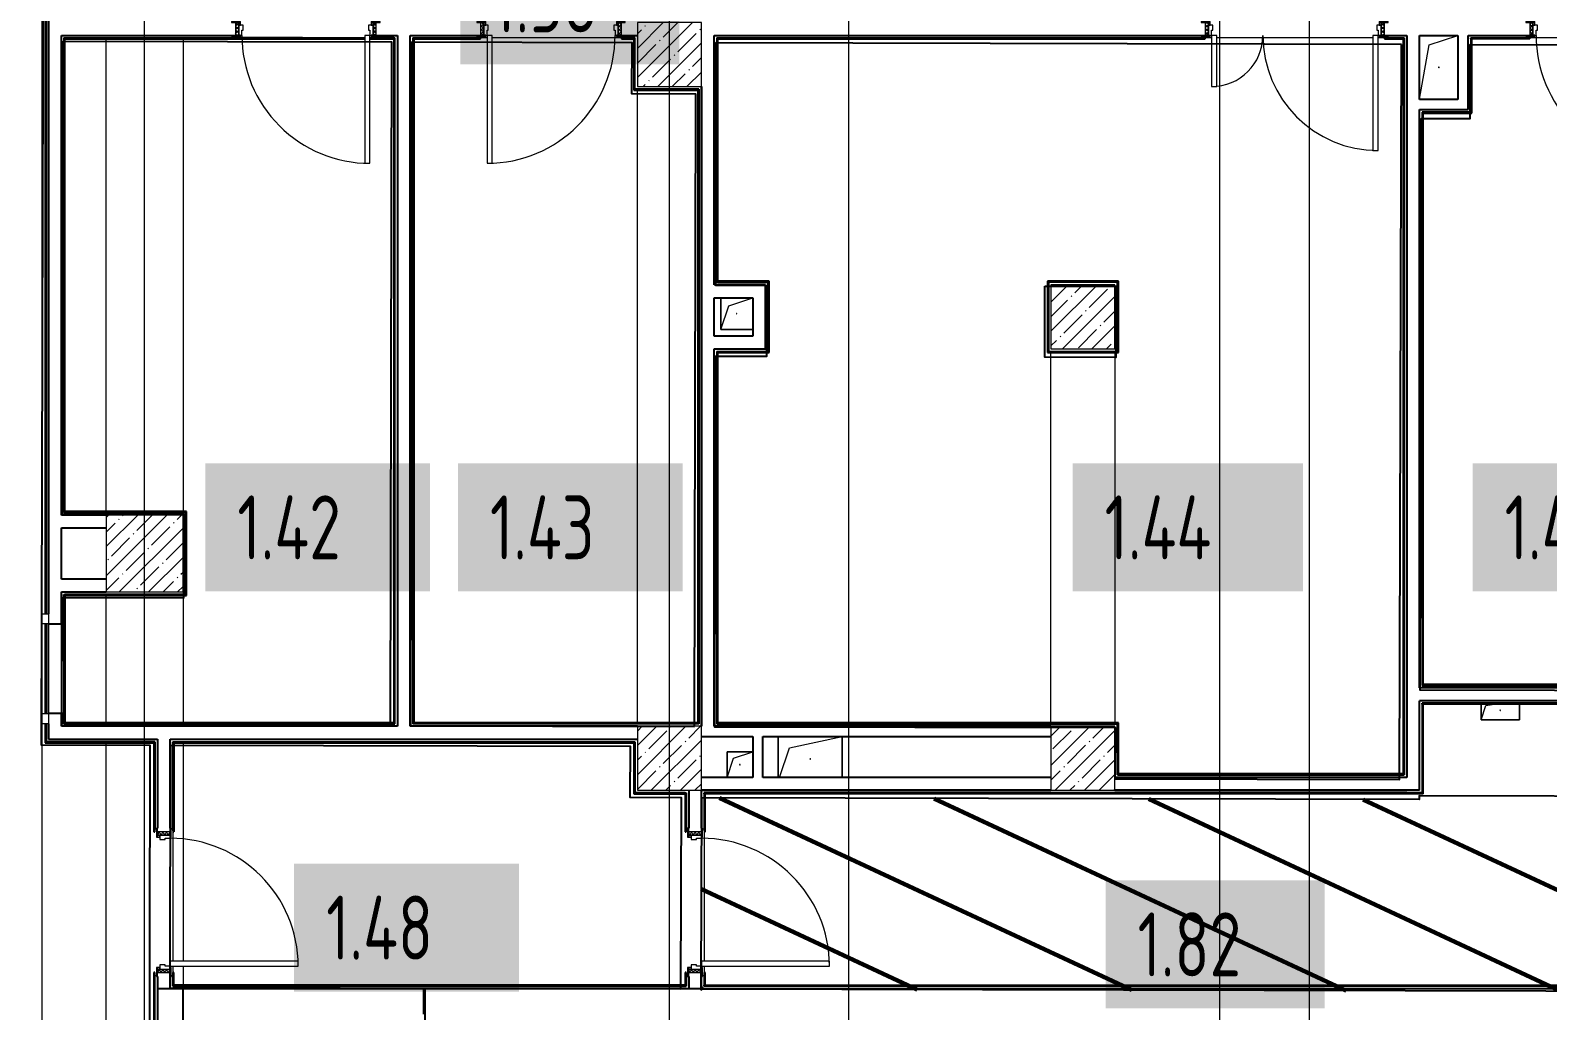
# Model space of a CAD drawing. Header units: millimetres. Extents: x -164500 to 426394, y -23753 to 102118.
# Drawn here: x 65632 to 77485, y 13292 to 20953 of the extents above; entities that cross this region are included whole.
import ezdxf

# ---------------------------------------------------------------- set-up
doc = ezdxf.new("R2010")
doc.units = ezdxf.units.MM
for name, color, linetype, lineweight in [('0) шлифовка', 5, 'Continuous', 60), ('A-DOOR-2', 7, 'Continuous', 5), ('A-DOOR-FRAM-2', 7, 'Continuous', 5), ('A-FLOR', 7, 'Continuous', 9), ('A-GENM', 7, 'Continuous', 9), ('S-COLS-1', 7, 'Continuous', 5), ('Оси', 7, 'Continuous', 9)]:
    doc.layers.add(name, color=color, linetype=linetype, lineweight=lineweight)
doc.layers.add('A-DOOR-1', color=7, linetype='Continuous', lineweight=5, true_color=0xc0c0c0)
doc.layers.add('A-DOOR-FRAM-1', color=7, linetype='Continuous', lineweight=5, true_color=0xc0c0c0)
doc.styles.add('СПДС', font='ГОСТ тип А.ttf', dxfattribs={"width": 0.9})
pattern_1 = [(135, (1751.41, 114.685), (-14.14214, -14.14214), []), (225, (1751.41, 114.685), (14.14214, -14.14214), [])]
pattern_2 = [(45, (-371.384, 114.685), (-14.1421, 14.1421), []), (135, (-371.384, 114.685), (-14.1421, -14.1421), [])]

# ---------------------------------------------------------------- blocks, each defined once
blk = doc.blocks.new('BSC_Колонна _Прямоугольная - 600х600-V21-Объем проектирования 1 этажа')
at = {"layer": 'S-COLS-1'}
h = blk.add_hatch(dxfattribs=at)
h.set_pattern_fill('FP_31', color=256, style=0, pattern_type=2)
h.set_pattern_definition([(45, (-66460, -17000), (-114.04925, 114.04925), []), (45, (-66345.95, -17000), (-114.04925, 114.04925), [201.613, -40.323, 6.706, -33.617])])
h.paths.add_polyline_path([(300, -300), (300, 300), (-300, 300), (-300, -300)])
for p, q in [((300, 300), (-300, 300)), ((-300, 300), (-300, -300)), ((300, -300), (300, 300)), ((-300, -300), (300, -300))]:
    blk.add_line(p, q, dxfattribs=at)
blk = doc.blocks.new('110_Дверь_СКБ_2Ст - Д-10а_п__ СОШ_Дв_1450x2100h_Горячий цех 2-32185694-Объем проектирования 1 этажа')
at = {"layer": 'A-DOOR-2'}
h = blk.add_hatch(dxfattribs=at)
h.set_pattern_fill('FP_56', color=256, style=0, pattern_type=2)
h.set_pattern_definition([(135, (1601.41, 114.685), (-14.14214, -14.14214), []), (225, (1601.41, 114.685), (14.14214, -14.14214), [])])
h.paths.add_polyline_path([(712, 50), (687, 50), (687, -50), (712, -50)])
at = {"layer": 'A-DOOR-FRAM-2'}
h = blk.add_hatch(dxfattribs=at)
h.set_pattern_fill('FP_57', color=256, style=0, pattern_type=2)
h.set_pattern_definition([(45, (-521.384, 114.685), (-14.1421, 14.1421), []), (135, (-521.384, 114.685), (-14.1421, -14.1421), [])])
h.paths.add_polyline_path([(-688, 50), (-688, -50), (-663, -50), (-663, 50)])
at = {"layer": 'A-DOOR-1'}
for p, q in [((-638, 950), (-638, 50)), ((-598, 950), (-638, 950)), ((-598, 50), (-598, 950)), ((662, 450), (622, 450)), ((622, 450), (622, 50)), ((662, 50), (662, 450)), ((-638, 50), (-598, 50)), ((622, 50), (662, 50))]:
    blk.add_line(p, q, dxfattribs=at)
for centre, radius, start, end in [((-638, 50), 900, 0, 90), ((662, 50), 400, 90, 180)]:
    blk.add_arc(centre, radius, start, end, dxfattribs=at)
at = {"layer": 'A-DOOR-FRAM-1'}
for p, q in [((-647, 58), (-717, 58)), ((-717, 58), (-717, 50)), ((-717, 50), (-647, 50)), ((-663, 50), (-688, 50)), ((-688, 50), (-688, -50)), ((-638, 50), (-663, 50)), ((-663, 50), (-663, -30)), ((-663, -50), (-663, 50)), ((-647, 50), (-647, 58)), ((-638, 10), (-638, 50)), ((-628, 10), (-638, 10)), ((-628, -30), (-628, 10)), ((662, 10), (652, 10)), ((652, 10), (652, -30)), ((662, 50), (662, 10)), ((687, 50), (662, 50)), ((743, 58), (673, 58)), ((673, 58), (673, 50)), ((673, 50), (743, 50)), ((687, -30), (687, 50)), ((712, 50), (687, 50)), ((687, 50), (687, -50)), ((712, -50), (712, 50)), ((743, 50), (743, 58)), ((-647, -50), (-717, -50)), ((-717, -50), (-717, -58)), ((-717, -58), (-647, -58)), ((-688, -50), (-663, -50)), ((-663, -30), (-628, -30)), ((-647, -30), (-663, -30)), ((-663, -30), (-663, -50)), ((-663, -50), (-647, -50)), ((-647, -50), (-647, -30)), ((-647, -58), (-647, -50)), ((652, -30), (687, -30)), ((687, -30), (673, -30)), ((673, -30), (673, -50)), ((673, -50), (687, -50)), ((743, -50), (673, -50)), ((673, -50), (673, -58)), ((673, -58), (743, -58)), ((687, -50), (687, -30)), ((687, -50), (712, -50)), ((743, -58), (743, -50))]:
    blk.add_line(p, q, dxfattribs=at)
blk = doc.blocks.new('110_Дверь_СКБ_1Ст_Внутренняя1 - Д-11 1100x2100h_кладовые _все__ коридор _между помещениями блока столовой__ моечные _все_-32089444-Объем проектирования 1 этажа')
at = {"layer": 'A-DOOR-2'}
h = blk.add_hatch(dxfattribs=at)
h.set_pattern_fill('FP_44', color=256, style=0, pattern_type=2)
h.set_pattern_definition(pattern_1)
h.paths.add_polyline_path([(537.5, -50), (562.5, -50), (562.5, 50), (537.5, 48.6)])
at = {"layer": 'A-DOOR-FRAM-2'}
h = blk.add_hatch(dxfattribs=at)
h.set_pattern_fill('FP_45', color=256, style=0, pattern_type=2)
h.set_pattern_definition(pattern_2)
h.paths.add_polyline_path([(-537.5, -50), (-512.5, -50), (-512.5, 50), (-537.5, 50)])
at = {"layer": 'A-DOOR-1'}
for p, q in [((512.5, 1050), (472.5, 1050)), ((472.5, 1050), (472.5, 50)), ((512.5, 50), (512.5, 1050)), ((472.5, 50), (512.5, 50))]:
    blk.add_line(p, q, dxfattribs=at)
blk.add_arc((512.5, 50), 1000, 90, 180, dxfattribs=at)
at = {"layer": 'A-DOOR-FRAM-1'}
for p, q in [((-497.5, 58), (-567.5, 58)), ((-567.5, 58), (-567.5, 50)), ((-567.5, 50), (-497.5, 50)), ((-512.5, 50), (-537.5, 50)), ((-537.5, 50), (-537.5, -50)), ((-487.5, 50), (-512.5, 50)), ((-512.5, 50), (-512.5, -30)), ((-512.5, -50), (-512.5, 50)), ((-497.5, 50), (-512.5, 50)), ((-512.5, 50), (-512.5, 49)), ((-512.5, 49), (-497.5, 49)), ((-497.5, 50), (-497.5, 58)), ((-497.5, 49), (-497.5, 50)), ((-487.5, 10), (-487.5, 50)), ((-477.5, 10), (-487.5, 10)), ((-477.5, -30), (-477.5, 10)), ((512.5, 10), (502.5, 10)), ((502.5, 10), (502.5, -30)), ((512.5, 50), (512.5, 10)), ((537.5, 50), (512.5, 50)), ((592.5, 58), (522.5, 58)), ((522.5, 58), (522.5, 50)), ((537.5, 50), (522.5, 50)), ((522.5, 50), (522.5, 49)), ((522.5, 50), (592.5, 50)), ((522.5, 49), (537.5, 49)), ((537.5, -30), (537.5, 50)), ((562.5, 50), (537.5, 50)), ((537.5, 50), (537.5, -50)), ((537.5, 49), (537.5, 50)), ((562.5, -50), (562.5, 50)), ((592.5, 50), (592.5, 58)), ((-497.5, -50), (-567.5, -50)), ((-567.5, -50), (-567.5, -58)), ((-567.5, -58), (-497.5, -58)), ((-537.5, -50), (-512.5, -50)), ((-512.5, -30), (-477.5, -30)), ((-497.5, -30), (-512.5, -30)), ((-512.5, -30), (-512.5, -50)), ((-512.5, -50), (-497.5, -50)), ((-497.5, -50), (-497.5, -30)), ((-497.5, -58), (-497.5, -50)), ((502.5, -30), (537.5, -30)), ((537.5, -30), (522.5, -30)), ((522.5, -30), (522.5, -50)), ((522.5, -50), (537.5, -50)), ((592.5, -50), (522.5, -50)), ((522.5, -50), (522.5, -58)), ((522.5, -58), (592.5, -58)), ((537.5, -50), (537.5, -30)), ((537.5, -50), (562.5, -50)), ((592.5, -58), (592.5, -50))]:
    blk.add_line(p, q, dxfattribs=at)
blk = doc.blocks.new('110_Дверь_СКБ_1Ст_Внутренняя1 - Д-11п 1100x2100h_кладовые _все__ коридор _между помещениями блока столовой__ моечные _все_ 2-32102277-Объем проектирования 1 этажа')
at = {"layer": 'A-DOOR-2'}
h = blk.add_hatch(dxfattribs=at)
h.set_pattern_fill('FP_44', color=256, style=0, pattern_type=2)
h.set_pattern_definition(pattern_1)
h.paths.add_polyline_path([(537.5, -50), (562.5, -50), (562.5, 50), (537.5, 50)])
at = {"layer": 'A-DOOR-FRAM-2'}
h = blk.add_hatch(dxfattribs=at)
h.set_pattern_fill('FP_45', color=256, style=0, pattern_type=2)
h.set_pattern_definition(pattern_2)
h.paths.add_polyline_path([(-512.5, -50), (-512.5, 50), (-537.5, 50), (-537.5, -50)])
at = {"layer": 'A-DOOR-1'}
for p, q in [((-487.5, 1050), (-487.5, 50)), ((-447.5, 1050), (-487.5, 1050)), ((-447.5, 50), (-447.5, 1050)), ((-487.5, 50), (-447.5, 50))]:
    blk.add_line(p, q, dxfattribs=at)
blk.add_arc((-487.5, 50), 1000, 360, 90, dxfattribs=at)
at = {"layer": 'A-DOOR-FRAM-1'}
for p, q in [((-497.5, 58), (-567.5, 58)), ((-567.5, 58), (-567.5, 50)), ((-567.5, 50), (-497.5, 50)), ((-512.5, 50), (-537.5, 50)), ((-537.5, 50), (-537.5, -50)), ((-487.5, 50), (-512.5, 50)), ((-512.5, 50), (-512.5, -30)), ((-512.5, -50), (-512.5, 50)), ((-497.5, 50), (-512.5, 50)), ((-512.5, 50), (-512.5, 49)), ((-512.5, 49), (-497.5, 49)), ((-497.5, 50), (-497.5, 58)), ((-497.5, 49), (-497.5, 50)), ((-487.5, 10), (-487.5, 50)), ((-477.5, 10), (-487.5, 10)), ((-477.5, -30), (-477.5, 10)), ((512.5, 10), (502.5, 10)), ((502.5, 10), (502.5, -30)), ((512.5, 50), (512.5, 10)), ((537.5, 50), (512.5, 50)), ((592.5, 58), (522.5, 58)), ((522.5, 58), (522.5, 50)), ((537.5, 50), (522.5, 50)), ((522.5, 50), (522.5, 49)), ((522.5, 50), (592.5, 50)), ((522.5, 49), (537.5, 49)), ((537.5, -30), (537.5, 50)), ((562.5, 50), (537.5, 50)), ((537.5, 50), (537.5, -50)), ((537.5, 49), (537.5, 50)), ((562.5, -50), (562.5, 50)), ((592.5, 50), (592.5, 58)), ((-497.5, -50), (-567.5, -50)), ((-567.5, -50), (-567.5, -58)), ((-567.5, -58), (-497.5, -58)), ((-537.5, -50), (-512.5, -50)), ((-512.5, -30), (-477.5, -30)), ((-497.5, -30), (-512.5, -30)), ((-512.5, -30), (-512.5, -50)), ((-512.5, -50), (-497.5, -50)), ((-497.5, -50), (-497.5, -30)), ((-497.5, -58), (-497.5, -50)), ((502.5, -30), (537.5, -30)), ((537.5, -30), (522.5, -30)), ((522.5, -30), (522.5, -50)), ((522.5, -50), (537.5, -50)), ((592.5, -50), (522.5, -50)), ((522.5, -50), (522.5, -58)), ((522.5, -58), (592.5, -58)), ((537.5, -50), (537.5, -30)), ((537.5, -50), (562.5, -50)), ((592.5, -58), (592.5, -50))]:
    blk.add_line(p, q, dxfattribs=at)
blk = doc.blocks.new('BSC_Колонна _Прямоугольная - 500х500-V91-Объем проектирования 1 этажа')
at = {"layer": 'S-COLS-1'}
h = blk.add_hatch(dxfattribs=at)
h.set_pattern_fill('FP_109', color=256, style=0, pattern_type=2)
h.set_pattern_definition([(45, (-70560, -15400), (-114.04925, 114.04925), []), (45, (-70445.95, -15400), (-114.04925, 114.04925), [201.613, -40.323, 6.706, -33.617])])
h.paths.add_polyline_path([(-223, -250), (250, -250), (250, 250), (-250, 250), (-250, -250)])
for p, q in [((250, 250), (-250, 250)), ((-250, 250), (-250, -250)), ((250, -250), (250, 250)), ((-250, -250), (250, -250))]:
    blk.add_line(p, q, dxfattribs=at)
blk = doc.blocks.new('BSC_Колонна _Прямоугольная - 500х500-V92-Объем проектирования 1 этажа')
at = {"layer": 'S-COLS-1'}
h = blk.add_hatch(dxfattribs=at)
h.set_pattern_fill('FP_110', color=256, style=0, pattern_type=2)
h.set_pattern_definition([(45, (-73790, -15400), (-114.04925, 114.04925), []), (45, (-73675.95, -15400), (-114.04925, 114.04925), [201.613, -40.323, 6.706, -33.617])])
h.paths.add_polyline_path([(250, -250), (250, 250), (-250, 250), (-250, -250), (157, -250)])
for p, q in [((250, 250), (-250, 250)), ((-250, 250), (-250, -250)), ((250, -250), (250, 250)), ((-250, -250), (250, -250))]:
    blk.add_line(p, q, dxfattribs=at)
blk = doc.blocks.new('GM_Отверстие прямоугольное _в плите_ - Отверстие-V130-Объем проектирования 1 этажа')
at = {"layer": 'A-GENM'}
for p, q in [((-150, -75), (-150, 47)), ((-150, 47), (-150, -75)), ((-150, -75), (-112.5, 37.5)), ((-112.5, 37.5), (-46, 47)), ((150, 47), (150, -75)), ((150, -75), (150, 47)), ((150, -75), (-150, -75)), ((-150, -75), (150, -75))]:
    blk.add_line(p, q, dxfattribs=at)
for start, end in [(360, 180), (180, 360)]:
    blk.add_arc((0, 0), 2.5, start, end, dxfattribs=at)
blk = doc.blocks.new('BSC_Колонна _Прямоугольная - 500х500-V131-Объем проектирования 1 этажа')
at = {"layer": 'S-COLS-1'}
h = blk.add_hatch(dxfattribs=at)
h.set_pattern_fill('FP_132', color=256, style=0, pattern_type=2)
h.set_pattern_definition([(45, (-70560, -20900), (-114.04925, 114.04925), []), (45, (-70445.95, -20900), (-114.04925, 114.04925), [201.613, -40.323, 6.706, -33.617])])
h.paths.add_polyline_path([(-250, -250), (250, -250), (250, 250), (-250, 250), (-250, -238)])
for p, q in [((250, 250), (-250, 250)), ((-250, 250), (-250, -250)), ((250, -250), (250, 250)), ((-250, -250), (250, -250))]:
    blk.add_line(p, q, dxfattribs=at)
blk = doc.blocks.new('BSC_Колонна _Прямоугольная - 500х500-V133-Объем проектирования 1 этажа')
at = {"layer": 'S-COLS-1'}
h = blk.add_hatch(dxfattribs=at)
h.set_pattern_fill('FP_135', color=256, style=0, pattern_type=2)
h.set_pattern_definition([(45, (-73790, -18850), (-114.04925, 114.04925), []), (45, (-73675.95, -18850), (-114.04925, 114.04925), [201.613, -40.323, 6.706, -33.617])])
h.paths.add_polyline_path([(157, -250), (250, -250), (250, 250), (-250, 250), (-250, -250)])
for p, q in [((250, 250), (-250, 250)), ((-250, 250), (-250, -250)), ((250, -250), (250, 250)), ((-250, -250), (250, -250))]:
    blk.add_line(p, q, dxfattribs=at)
blk = doc.blocks.new('GM_Отверстие прямоугольное _в плите_ - Отверстие-V161-Объем проектирования 1 этажа')
at = {"layer": 'A-GENM'}
for p, q in [((-100, -100), (-100, 100)), ((-100, 100), (100, 100)), ((100, 100), (-100, 100)), ((-100, 100), (-100, -100)), ((-100, -100), (-50, 50)), ((-50, 50), (100, 100))]:
    blk.add_line(p, q, dxfattribs=at)
for start, end in [(360, 180), (180, 360)]:
    blk.add_arc((0, 0), 2.5, start, end, dxfattribs=at)
blk = doc.blocks.new('GM_Отверстие прямоугольное _в плите_ - Отверстие-21958087-Объем проектирования 1 этажа')
at = {"layer": 'A-GENM'}
for p, q in [((-250, -145), (-250, 175)), ((-250, 175), (-250, -145)), ((-163, 88), (250, 175)), ((250, 175), (250, -145)), ((250, -145), (250, 175)), ((-240, -145), (-163, 88))]:
    blk.add_line(p, q, dxfattribs=at)
for start, end in [(360, 180), (180, 360)]:
    blk.add_arc((0, 0), 2.5, start, end, dxfattribs=at)
blk = doc.blocks.new('GM_Отверстие прямоугольное _в плите_ - Отверстие-21606385-Объем проектирования 1 этажа')
at = {"layer": 'A-GENM'}
for p, q in [((-75, 175), (150, 250)), ((-150, -248), (-75, 175))]:
    blk.add_line(p, q, dxfattribs=at)
for start, end in [(360, 180), (180, 360)]:
    blk.add_arc((0, 0), 2.5, start, end, dxfattribs=at)
blk = doc.blocks.new('Штора противопожарная_Рен - ШТ_700х700-V177-Объем проектирования 1 этажа')
at = {"layer": 'A-DOOR-1'}
for p, q in [((-430, 100), (-350, 100)), ((-430, 50), (-430, 100)), ((-350, 50), (-430, 50)), ((-350, 100), (-350, 50)), ((-350, 78), (350, 78)), ((-350, 73), (-350, 78)), ((350, 73), (-350, 73)), ((350, 100), (430, 100)), ((350, 50), (350, 100)), ((350, 78), (350, 73)), ((430, 50), (350, 50)), ((430, 100), (430, 50))]:
    blk.add_line(p, q, dxfattribs=at)
blk = doc.blocks.new('110_Дверь_СКБ_1Ст_Внутренняя1 - Д-12 EIW 1100x2100h_кладовые _все__ коридор _между помещениями блока столовой__ моечные _все_-32933558-Объем проектирования 1 этажа')
at = {"layer": 'A-DOOR-2'}
h = blk.add_hatch(dxfattribs=at)
h.set_pattern_fill('FP_44', color=256, style=0, pattern_type=2)
h.set_pattern_definition(pattern_1)
h.paths.add_polyline_path([(562.5, 50), (537.5, 50), (537.5, -50), (562.5, -50)])
at = {"layer": 'A-DOOR-FRAM-2'}
h = blk.add_hatch(dxfattribs=at)
h.set_pattern_fill('FP_45', color=256, style=0, pattern_type=2)
h.set_pattern_definition(pattern_2)
h.paths.add_polyline_path([(-512.5, 50), (-537.5, 50), (-537.5, -50), (-512.5, -50)])
at = {"layer": 'A-DOOR-1'}
for p, q in [((512.5, 1050), (472.5, 1050)), ((472.5, 1050), (472.5, 50)), ((512.5, 50), (512.5, 1050)), ((472.5, 50), (512.5, 50))]:
    blk.add_line(p, q, dxfattribs=at)
blk.add_arc((512.5, 50), 1000, 90, 180, dxfattribs=at)
at = {"layer": 'A-DOOR-FRAM-1'}
for p, q in [((-497.5, 58), (-567.5, 58)), ((-567.5, 58), (-567.5, 50)), ((-567.5, 50), (-497.5, 50)), ((-512.5, 50), (-537.5, 50)), ((-537.5, 50), (-537.5, -50)), ((-487.5, 50), (-512.5, 50)), ((-512.5, 50), (-512.5, -30)), ((-512.5, -50), (-512.5, 50)), ((-497.5, 50), (-512.5, 50)), ((-512.5, 50), (-512.5, 49)), ((-512.5, 49), (-497.5, 49)), ((-497.5, 50), (-497.5, 58)), ((-497.5, 49), (-497.5, 50)), ((-487.5, 10), (-487.5, 50)), ((-477.5, 10), (-487.5, 10)), ((-477.5, -30), (-477.5, 10)), ((512.5, 10), (502.5, 10)), ((502.5, 10), (502.5, -30)), ((512.5, 50), (512.5, 10)), ((537.5, 50), (512.5, 50)), ((592.5, 58), (522.5, 58)), ((522.5, 58), (522.5, 50)), ((537.5, 50), (522.5, 50)), ((522.5, 50), (522.5, 49)), ((522.5, 50), (592.5, 50)), ((522.5, 49), (537.5, 49)), ((537.5, -30), (537.5, 50)), ((562.5, 50), (537.5, 50)), ((537.5, 50), (537.5, -50)), ((537.5, 49), (537.5, 50)), ((562.5, -50), (562.5, 50)), ((592.5, 50), (592.5, 58)), ((-497.5, -50), (-567.5, -50)), ((-567.5, -50), (-567.5, -58)), ((-567.5, -58), (-497.5, -58)), ((-537.5, -50), (-512.5, -50)), ((-512.5, -30), (-477.5, -30)), ((-497.5, -30), (-512.5, -30)), ((-512.5, -30), (-512.5, -50)), ((-512.5, -50), (-497.5, -50)), ((-497.5, -50), (-497.5, -30)), ((-497.5, -58), (-497.5, -50)), ((502.5, -30), (537.5, -30)), ((537.5, -30), (522.5, -30)), ((522.5, -30), (522.5, -50)), ((522.5, -50), (537.5, -50)), ((592.5, -50), (522.5, -50)), ((522.5, -50), (522.5, -58)), ((522.5, -58), (592.5, -58)), ((537.5, -50), (537.5, -30)), ((537.5, -50), (562.5, -50)), ((592.5, -58), (592.5, -50))]:
    blk.add_line(p, q, dxfattribs=at)
blk = doc.blocks.new('GM_Отверстие прямоугольное _в плите_ - Отверстие-V203-Объем проектирования 1 этажа')
at = {"layer": 'A-GENM'}
for p, q in [((-125, -125), (-125, 125)), ((-125, 125), (-125, -125)), ((-62.5, 62.5), (125, 125)), ((-125, -125), (-62.5, 62.5)), ((125, -125), (-125, -125)), ((-125, -125), (125, -125))]:
    blk.add_line(p, q, dxfattribs=at)
for start, end in [(360, 180), (180, 360)]:
    blk.add_arc((0, 0), 2.5, start, end, dxfattribs=at)
blk = doc.blocks.new('110_Дверь_СКБ_1Ст_Внутренняя1 - Д-11 1100x2100h_кладовые _все__ коридор _между помещениями блока столовой__ моечные _все_-V213-Объем проектирования 1 этажа')
at = {"layer": 'A-DOOR-2'}
h = blk.add_hatch(dxfattribs=at)
h.set_pattern_fill('FP_44', color=256, style=0, pattern_type=2)
h.set_pattern_definition(pattern_1)
h.paths.add_polyline_path([(537.5, 50), (537.5, -50), (562.5, -50), (562.5, 50)])
at = {"layer": 'A-DOOR-FRAM-2'}
h = blk.add_hatch(dxfattribs=at)
h.set_pattern_fill('FP_45', color=256, style=0, pattern_type=2)
h.set_pattern_definition(pattern_2)
h.paths.add_polyline_path([(-512.5, 50), (-537.5, 50), (-537.2, -50), (-512.5, -50)])
at = {"layer": 'A-DOOR-1'}
for p, q in [((512.5, 1050), (472.5, 1050)), ((472.5, 1050), (472.5, 50)), ((512.5, 50), (512.5, 1050)), ((472.5, 50), (512.5, 50))]:
    blk.add_line(p, q, dxfattribs=at)
blk.add_arc((512.5, 50), 1000, 90, 180, dxfattribs=at)
at = {"layer": 'A-DOOR-FRAM-1'}
for p, q in [((-497.5, 58), (-567.5, 58)), ((-567.5, 58), (-567.5, 50)), ((-567.5, 50), (-497.5, 50)), ((-512.5, 50), (-537.5, 50)), ((-537.5, 50), (-537.5, -50)), ((-487.5, 50), (-512.5, 50)), ((-512.5, 50), (-512.5, -30)), ((-512.5, -50), (-512.5, 50)), ((-497.5, 50), (-512.5, 50)), ((-512.5, 50), (-512.5, 49)), ((-512.5, 49), (-497.5, 49)), ((-497.5, 50), (-497.5, 58)), ((-497.5, 49), (-497.5, 50)), ((-487.5, 10), (-487.5, 50)), ((-477.5, 10), (-487.5, 10)), ((-477.5, -30), (-477.5, 10)), ((512.5, 10), (502.5, 10)), ((502.5, 10), (502.5, -30)), ((512.5, 50), (512.5, 10)), ((537.5, 50), (512.5, 50)), ((592.5, 58), (522.5, 58)), ((522.5, 58), (522.5, 50)), ((537.5, 50), (522.5, 50)), ((522.5, 50), (522.5, 49)), ((522.5, 50), (592.5, 50)), ((522.5, 49), (537.5, 49)), ((537.5, -30), (537.5, 50)), ((562.5, 50), (537.5, 50)), ((537.5, 50), (537.5, -50)), ((537.5, 49), (537.5, 50)), ((562.5, -50), (562.5, 50)), ((592.5, 50), (592.5, 58)), ((-497.5, -50), (-567.5, -50)), ((-567.5, -50), (-567.5, -58)), ((-567.5, -58), (-497.5, -58)), ((-537.5, -50), (-512.5, -50)), ((-512.5, -30), (-477.5, -30)), ((-497.5, -30), (-512.5, -30)), ((-512.5, -30), (-512.5, -50)), ((-512.5, -50), (-497.5, -50)), ((-497.5, -50), (-497.5, -30)), ((-497.5, -58), (-497.5, -50)), ((502.5, -30), (537.5, -30)), ((537.5, -30), (522.5, -30)), ((522.5, -30), (522.5, -50)), ((522.5, -50), (537.5, -50)), ((592.5, -50), (522.5, -50)), ((522.5, -50), (522.5, -58)), ((522.5, -58), (592.5, -58)), ((537.5, -50), (537.5, -30)), ((537.5, -50), (562.5, -50)), ((592.5, -58), (592.5, -50))]:
    blk.add_line(p, q, dxfattribs=at)

msp = doc.modelspace()

# ---------------------------------------------------------------- hatches: boundary and pattern name
at = {"layer": '0) шлифовка', "true_color": 0x2776bb}
h = msp.add_hatch(dxfattribs=at)
h.set_pattern_fill('ANSI31', color=152, scale=222, angle=110)
h.set_pattern_definition([(155, (205553.1, 26879), (-297.8825, -638.811), [])])
h.paths.add_polyline_path([(81062.25, 14931.227), (81062.316, 14959.227), (79140.321, 14963.739), (79140.256, 14935.739), (78592.257, 14937.025), (78592.323, 14965.025), (76480.139, 14969.983), (76480.073, 14941.984), (70874.278, 14955.143), (70870.771, 13461.147), (86274.729, 13424.987), (86280.466, 15868.981), (85036.469, 15871.901), (85034.239, 14921.903)])

# ---------------------------------------------------------------- linework, layer by layer
for p, q in [((65746.702, 22691.938), (65746.702, 16393.938)), ((65754.702, 22683.938), (65754.702, 16393.938)), ((65774.702, 22663.938), (65774.702, 16393.938)), ((65874.702, 17163.938), (65874.702, 20913.938)), ((65874.702, 20913.938), (67204.702, 20913.938)), ((65894.702, 20893.938), (67209.702, 20893.938)), ((65894.702, 20893.938), (65894.702, 17183.938)), ((65902.702, 20885.938), (68244.702, 20885.938)), ((65902.702, 17191.938), (65902.702, 20885.938)), ((67757.354, 20893.938), (67209.702, 20893.938)), ((68284.702, 20885.938), (68471.702, 20885.938)), ((68471.702, 20893.938), (68359.702, 20893.938)), ((68364.702, 20913.938), (68499.702, 20913.938)), ((68471.702, 20893.938), (68479.702, 20893.938)), ((68471.702, 20885.938), (68471.702, 15541.938)), ((68479.702, 15533.938), (68479.702, 20893.938)), ((68499.702, 20913.938), (68499.702, 15513.938)), ((68599.702, 15513.938), (68599.702, 20913.938)), ((68599.702, 20913.938), (69119.702, 20913.938)), ((68619.702, 20893.938), (69124.702, 20893.938)), ((68619.702, 20893.938), (68619.702, 15533.938)), ((68627.702, 20885.938), (69149.702, 20885.938)), ((68627.702, 20885.938), (68627.702, 15533.938)), ((69124.702, 20893.938), (69124.702, 20905.938)), ((69149.702, 20893.938), (69124.702, 20893.938)), ((69149.702, 20885.938), (69149.702, 20893.938)), ((70274.702, 20893.938), (70249.702, 20893.938)), ((70249.702, 20893.938), (70249.702, 20885.938)), ((70249.702, 20885.938), (70346.702, 20885.938)), ((70274.702, 20905.938), (70274.702, 20893.938)), ((70354.702, 20893.938), (70274.702, 20893.938)), ((70279.702, 20913.938), (70374.702, 20913.938)), ((70346.702, 20885.938), (70346.702, 20485.938)), ((70354.702, 20513.938), (70354.702, 20893.938)), ((70974.702, 18963.938), (70974.702, 20913.938)), ((70974.702, 20913.938), (74779.512, 20913.938)), ((70994.702, 20893.938), (74784.512, 20893.938)), ((70994.702, 20893.938), (70994.702, 18983.938)), ((71002.702, 20885.938), (74809.512, 20885.938)), ((71002.702, 18991.938), (71002.702, 20885.938)), ((74809.512, 20893.938), (74784.512, 20893.938)), ((74809.512, 20885.938), (74809.512, 20893.938)), ((76209.512, 20893.938), (76209.512, 20885.938)), ((76209.512, 20885.938), (76356.512, 20885.938)), ((76234.512, 20893.938), (76233.512, 20893.938)), ((76234.512, 20905.938), (76234.512, 20893.938)), ((76234.512, 20893.938), (76364.512, 20893.938)), ((76239.512, 20913.938), (76384.512, 20913.938)), ((76356.512, 20885.938), (76356.512, 15141.938)), ((76364.512, 20893.938), (76364.512, 15133.938)), ((76384.512, 20913.938), (76384.512, 15113.938)), ((76484.512, 20413.938), (76484.512, 20913.938)), ((76484.512, 20913.938), (76784.208, 20913.938)), ((76784.208, 20913.938), (76784.208, 20413.938)), ((76864.208, 20913.938), (77314.512, 20913.938)), ((76864.208, 20333.938), (76864.208, 20913.938)), ((76884.208, 20893.938), (77344.512, 20893.938)), ((76884.208, 20885.938), (76884.208, 20893.938)), ((76884.208, 20885.938), (76884.208, 20313.938)), ((77344.512, 20885.938), (76884.208, 20885.938)), ((76892.208, 20305.938), (76892.208, 20885.938)), ((77344.512, 20885.938), (77344.512, 20893.938)), ((70354.702, 20493.938), (70354.702, 20513.938)), ((70874.702, 20513.938), (70874.702, 15513.938)), ((70874.702, 15513.938), (70874.702, 20513.938)), ((70346.702, 20485.938), (70846.702, 20485.938)), ((70854.702, 20493.938), (70354.702, 20493.938)), ((70846.702, 20485.938), (70846.702, 15541.938)), ((70854.702, 20493.938), (70854.702, 15533.938)), ((76784.208, 20413.938), (76484.512, 20413.938)), ((76484.512, 15813.938), (76484.512, 20333.938)), ((76484.512, 20333.938), (76864.208, 20333.938)), ((76864.208, 20313.938), (76504.512, 20313.938)), ((76504.512, 20313.938), (76504.512, 15833.938)), ((76512.512, 20305.938), (76892.208, 20305.938)), ((76512.512, 15841.938), (76512.512, 20305.938)), ((76884.208, 20313.938), (76864.208, 20313.938)), ((71002.702, 18983.938), (70994.702, 18983.938)), ((71402.702, 18991.938), (71002.702, 18991.938)), ((71002.702, 18983.938), (71394.702, 18983.938)), ((71394.702, 18443.938), (71394.702, 18983.938)), ((71402.702, 18435.938), (71402.702, 18991.938)), ((74132.702, 18991.938), (73576.702, 18991.938)), ((73576.702, 18991.938), (73576.702, 18435.938)), ((74124.702, 18983.938), (73584.702, 18983.938)), ((73584.702, 18983.938), (73584.702, 18443.938)), ((74124.702, 18443.938), (74124.702, 18983.938)), ((74132.702, 18435.938), (74132.702, 18991.938)), ((71374.702, 18963.938), (70974.702, 18963.938)), ((70974.702, 18563.938), (70974.702, 18863.938)), ((70974.702, 18863.938), (71274.702, 18863.938)), ((71274.702, 18863.938), (71274.702, 18563.938)), ((71374.702, 18463.938), (71374.702, 18963.938)), ((71274.702, 18563.938), (70974.702, 18563.938)), ((70974.702, 15513.938), (70974.702, 18463.938)), ((70974.702, 18463.938), (71374.702, 18463.938)), ((70994.702, 18443.938), (71394.702, 18443.938)), ((70994.702, 18443.938), (70994.702, 15533.938)), ((71002.702, 18435.938), (71402.702, 18435.938)), ((71002.702, 15541.938), (71002.702, 18435.938)), ((73576.702, 18435.938), (74132.702, 18435.938)), ((73584.702, 18443.938), (74124.702, 18443.938)), ((66852.702, 17191.938), (65902.702, 17191.938)), ((66852.702, 16535.938), (66852.702, 17191.938)), ((66224.702, 17163.938), (65874.702, 17163.938)), ((65894.702, 17183.938), (66844.702, 17183.938)), ((66844.702, 16543.938), (66844.702, 17183.938)), ((65874.702, 16663.938), (65874.702, 17063.938)), ((65874.702, 17063.938), (66224.702, 17063.938)), ((66224.702, 16663.938), (65874.702, 16663.938)), ((65874.702, 16313.938), (65874.702, 16563.938)), ((65874.702, 16563.938), (66224.702, 16563.938)), ((65894.702, 16313.938), (65894.702, 16543.938)), ((65894.702, 16543.938), (65902.702, 16543.938)), ((66844.702, 16543.938), (65902.702, 16543.938)), ((65902.702, 16543.938), (65902.702, 15541.938)), ((65902.702, 16535.938), (66852.702, 16535.938)), ((65746.702, 16313.938), (65746.702, 15613.938)), ((65754.702, 15613.938), (65754.702, 16313.938)), ((65774.702, 16313.938), (65894.702, 16313.938)), ((65774.702, 15613.938), (65774.702, 16313.938)), ((65874.702, 16313.938), (65874.702, 15613.938)), ((65894.702, 16313.938), (65894.702, 15613.938)), ((78644.512, 15813.938), (76484.512, 15813.938)), ((76504.512, 15833.938), (78624.512, 15833.938)), ((78616.512, 15841.938), (76512.512, 15841.938)), ((76484.512, 15013.938), (76484.512, 15713.938)), ((78644.702, 15713.938), (76484.512, 15713.938)), ((76504.512, 15685.938), (76504.512, 15693.938)), ((78624.702, 15693.938), (76504.512, 15693.938)), ((76504.512, 15685.938), (76504.512, 14993.938)), ((78616.702, 15685.938), (76504.512, 15685.938)), ((76512.512, 14985.938), (76512.512, 15685.938)), ((65746.702, 15533.938), (65746.702, 15385.938)), ((65754.702, 15533.938), (65754.702, 15393.938)), ((65894.702, 15613.938), (65774.702, 15613.938)), ((65774.702, 15533.938), (65774.702, 15413.938)), ((65874.702, 15513.938), (65874.702, 15613.938)), ((65894.702, 15533.938), (65894.702, 15613.938)), ((65894.702, 15533.938), (68479.702, 15533.938)), ((68471.702, 15541.938), (65902.702, 15541.938)), ((70854.702, 15533.938), (68619.702, 15533.938)), ((70846.702, 15541.938), (68627.702, 15541.938)), ((70994.702, 15533.938), (74124.702, 15533.938)), ((74132.702, 15541.938), (71002.702, 15541.938)), ((74124.702, 15133.938), (74124.702, 15533.938)), ((74132.702, 15141.938), (74132.702, 15541.938)), ((65774.702, 15413.938), (66624.702, 15413.938)), ((68499.702, 15513.938), (65874.702, 15513.938)), ((66624.702, 15413.938), (66624.702, 14718.938)), ((66724.702, 15413.938), (70374.702, 15413.938)), ((66724.702, 14718.938), (66724.702, 15413.938)), ((70374.702, 15513.938), (68599.702, 15513.938)), ((70874.702, 15433.938), (71274.702, 15433.938)), ((73604.702, 15513.938), (70974.702, 15513.938)), ((71274.702, 15433.938), (71274.702, 15113.938)), ((71354.702, 15113.938), (71354.702, 15433.938)), ((71354.702, 15433.938), (73604.702, 15433.938)), ((65746.702, 15385.938), (66596.702, 15385.938)), ((66604.702, 15393.938), (65754.702, 15393.938)), ((66596.702, 15385.938), (66596.702, 14688.938)), ((66604.702, 15393.938), (66604.702, 14713.938)), ((66744.702, 14713.938), (66744.702, 15393.938)), ((66744.702, 15393.938), (70354.702, 15393.938)), ((66752.702, 15393.938), (66752.702, 14688.938)), ((66752.702, 15385.938), (70346.702, 15385.938)), ((70346.702, 15385.938), (70346.702, 14985.938)), ((70354.702, 15393.938), (70354.702, 14993.938)), ((71274.702, 15113.938), (70874.702, 15113.938)), ((73604.702, 15113.938), (71354.702, 15113.938)), ((76384.512, 15113.938), (74104.702, 15113.938)), ((74124.702, 15133.938), (76364.512, 15133.938)), ((76356.512, 15141.938), (74132.702, 15141.938)), ((70346.702, 14985.938), (70746.702, 14985.938)), ((70746.702, 14993.938), (70354.702, 14993.938)), ((70746.702, 14993.938), (70754.702, 14993.938)), ((70746.702, 14985.938), (70746.702, 14688.938)), ((70754.702, 14993.938), (70754.702, 14713.938)), ((70754.702, 14993.938), (70754.702, 14993.938)), ((70774.702, 15013.938), (70774.702, 14718.938)), ((70874.702, 15013.938), (73604.702, 15013.938)), ((70874.702, 14718.938), (70874.702, 15013.938)), ((73604.702, 15013.938), (70874.702, 15013.938)), ((70894.702, 14985.938), (70894.702, 14993.938)), ((76484.512, 14993.938), (70894.702, 14993.938)), ((70894.702, 14985.938), (70894.702, 14696.404)), ((76512.512, 14985.938), (70894.702, 14985.938)), ((70902.702, 14688.938), (70902.702, 14985.938)), ((74104.702, 15013.938), (76384.512, 15013.938)), ((76484.512, 15013.938), (74104.702, 15013.938)), ((76504.512, 14993.938), (76484.512, 14993.938)), ((66604.702, 14688.938), (66604.702, 14713.938)), ((66744.702, 14713.938), (66744.702, 14696.404)), ((70754.702, 14688.938), (70754.702, 14713.938)), ((66596.702, 14688.938), (66604.702, 14688.938)), ((66744.702, 14688.938), (66752.702, 14688.938)), ((70746.702, 14688.938), (70754.702, 14688.938)), ((70894.702, 14688.938), (70902.702, 14688.938)), ((66604.702, 13588.938), (66596.702, 13588.938)), ((66596.702, 13588.938), (66596.702, 12191.938)), ((66604.702, 13563.938), (66604.702, 13588.938)), ((66604.702, 12183.938), (66604.702, 13563.938)), ((66624.702, 13558.938), (66624.702, 12163.938)), ((66724.702, 13463.938), (66724.702, 13558.938)), ((66744.702, 13588.938), (66744.702, 13563.938)), ((66752.702, 13588.938), (66744.702, 13588.938)), ((66744.702, 13483.938), (66744.702, 13563.938)), ((66752.702, 13491.938), (66752.702, 13588.938)), ((70754.702, 13588.938), (70746.702, 13588.938)), ((70746.702, 13588.938), (70746.702, 13491.938)), ((70754.702, 13563.938), (70754.702, 13588.938)), ((70754.702, 13563.938), (70754.702, 13483.938)), ((70774.702, 13558.938), (70774.702, 13463.938)), ((70874.702, 13463.938), (70874.702, 13558.938)), ((70894.702, 13588.938), (70894.702, 13491.938)), ((70902.702, 13588.938), (70894.702, 13588.938)), ((70902.702, 13491.938), (70902.702, 13588.938)), ((66624.702, 13463.938), (85174.702, 13463.938)), ((66744.702, 13483.938), (70754.702, 13483.938)), ((70746.702, 13491.938), (66752.702, 13491.938)), ((66824.702, 12163.938), (66824.702, 13463.938)), ((68704.702, 13263.938), (68704.702, 13463.938)), ((68714.702, 13463.938), (68714.702, 11563.938)), ((70894.702, 13483.938), (70894.702, 13491.938)), ((70894.702, 13491.938), (85204.702, 13491.938)), ((85204.702, 13483.938), (70894.702, 13483.938))]:
    msp.add_line(p, q)
at = {"flags": 128}
for points in [[(66715.553, 23170.927), (66718.895, 24594.923), (60796.912, 24608.825), (60782.405, 18428.842), (57622.413, 18436.26), (57606.801, 11785.278), (60160.794, 11779.283), (60161.749, 12186.282), (60817.747, 12184.742), (60816.808, 11784.743), (66160.794, 11772.198), (66161.733, 12172.197), (66561.732, 12171.258), (66569.229, 15365.25), (65719.232, 15367.245), (65736.382, 22673.225), (66186.38, 22672.168), (66187.554, 23172.167)], [(65877.931, 16516.875), (65875.597, 15522.878), (68444.59, 15516.848), (68457.135, 20860.833), (65888.142, 20866.863), (65879.471, 17172.874), (66829.468, 17170.644), (66827.928, 16514.645)], [(70819.584, 15511.273), (70831.189, 20455.259), (70331.191, 20456.433), (70332.13, 20856.432), (68613.134, 20860.467), (68600.59, 15516.482)], [(76341.923, 20842.324), (70988.128, 20854.892), (70983.682, 18960.897), (71383.681, 18959.958), (71382.376, 18403.959), (70982.377, 18404.898), (70975.583, 15510.906), (74105.575, 15503.559), (74104.636, 15103.56), (76328.44, 15098.34)], [(78601.917, 20837.019), (76877.618, 20841.067), (76876.256, 20261.068), (76496.561, 20261.96), (76486.082, 15797.972), (78590.077, 15793.033)], [(73557.675, 18954.855), (74113.673, 18953.549), (74112.368, 18397.551), (73556.37, 18398.856)], [(81062.25, 14931.227), (81062.316, 14959.227), (79140.321, 14963.739), (79140.256, 14935.739), (78592.257, 14937.025), (78592.323, 14965.025), (76480.139, 14969.983), (76480.073, 14941.984), (70874.278, 14955.143), (70870.771, 13461.147), (86274.729, 13424.987), (86280.466, 15868.981), (85036.469, 15871.901), (85034.239, 14921.903)], [(66725.229, 15364.883), (66720.783, 13470.889), (70714.772, 13461.513), (70718.279, 14955.509), (70318.28, 14956.448), (70319.219, 15356.447)]]:
    msp.add_lwpolyline(points, close=True, dxfattribs=at)
at = {"layer": 'A-FLOR'}
for p, q in [((66224.702, 17191.938), (66224.702, 20885.938)), ((66824.702, 20885.938), (66824.702, 17191.938)), ((67209.702, 20893.938), (67209.702, 20905.938)), ((68244.702, 20893.938), (67757.354, 20893.938)), ((68359.702, 20893.938), (68284.702, 20893.938)), ((68359.702, 20905.938), (68359.702, 20893.938)), ((69149.702, 20893.938), (69149.702, 20905.938)), ((69199.702, 20893.938), (69149.702, 20893.938)), ((70249.702, 20893.938), (69239.702, 20893.938)), ((70249.702, 20905.938), (70249.702, 20893.938)), ((74784.512, 20893.938), (74784.512, 20905.938)), ((74859.512, 20893.938), (74809.512, 20893.938)), ((76119.512, 20893.938), (74899.512, 20893.938)), ((76233.512, 20893.938), (76159.512, 20893.938)), ((76233.512, 20905.938), (76233.512, 20893.938)), ((77344.512, 20893.938), (77344.512, 20905.938)), ((78354.512, 20893.938), (77344.512, 20893.938)), ((70374.702, 15541.938), (70374.702, 20485.938)), ((73604.702, 15541.938), (73604.702, 18435.938)), ((74104.702, 18436.234), (74104.702, 15541.938)), ((66224.702, 15541.938), (66224.702, 16535.938)), ((66824.702, 16535.938), (66824.702, 15541.938)), ((66224.702, 12191.938), (66224.702, 15385.938)), ((66824.702, 15385.074), (66824.702, 13678.938)), ((66604.702, 14713.938), (66616.702, 14713.938)), ((66732.702, 14713.938), (66744.702, 14713.938)), ((70754.702, 14713.938), (70766.702, 14713.938)), ((70882.702, 14713.938), (70894.702, 14713.938)), ((66744.702, 14696.404), (66744.702, 13678.938)), ((70894.702, 14696.404), (70894.702, 13678.938)), ((66744.702, 13638.938), (66744.702, 13588.938)), ((66824.702, 13638.938), (66824.702, 13491.938)), ((70894.702, 13638.938), (70894.702, 13588.938)), ((66616.702, 13563.938), (66604.702, 13563.938)), ((66744.702, 13563.938), (66732.702, 13563.938)), ((70766.702, 13563.938), (70754.702, 13563.938)), ((70894.702, 13563.938), (70882.702, 13563.938))]:
    msp.add_line(p, q, dxfattribs=at)
at = {"layer": 'Оси'}
for points in [[(75624.702, -2042.321), (75624.702, 2957.679), (75624.702, 22442.009), (75624.702, 27442.009)], [(65724.702, -2042.321), (65724.702, 2957.679), (65724.702, 22262.009), (65724.702, 27262.009)], [(66997.354, -2042.321), (66997.354, -1322.84), (66524.702, -759.518), (66524.702, 4240.482), (66524.702, 22262.009), (66524.702, 27262.009)], [(70624.702, -2042.321), (70624.702, 2957.679), (70624.702, 22262.009), (70624.702, 27262.009)], [(72024.702, -2042.321), (72024.702, 2957.679), (72024.702, 22262.009), (72024.702, 27262.009)], [(74924.702, -2042.321), (74924.702, 2957.679), (74924.702, 22262.009), (74924.702, 27262.009)]]:
    msp.add_lwpolyline(points, dxfattribs=at)

# ---------------------------------------------------------------- block references
for name, p, rotation in [('110_Дверь_СКБ_1Ст_Внутренняя1 - Д-11п 1100x2100h_кладовые _все__ коридор _между помещениями блока столовой__ моечные _все_ 2-32102277-Объем проектирования 1 этажа', (67797.202, 20963.938), 180), ('110_Дверь_СКБ_1Ст_Внутренняя1 - Д-11 1100x2100h_кладовые _все__ коридор _между помещениями блока столовой__ моечные _все_-V213-Объем проектирования 1 этажа', (69712.202, 20963.938), 180), ('110_Дверь_СКБ_2Ст - Д-10а_п__ СОШ_Дв_1450x2100h_Горячий цех 2-32185694-Объем проектирования 1 этажа', (75522.012, 20963.938), 180), ('110_Дверь_СКБ_1Ст_Внутренняя1 - Д-11п 1100x2100h_кладовые _все__ коридор _между помещениями блока столовой__ моечные _все_ 2-32102277-Объем проектирования 1 этажа', (77907.012, 20963.938), 180), ('110_Дверь_СКБ_1Ст_Внутренняя1 - Д-11 1100x2100h_кладовые _все__ коридор _между помещениями блока столовой__ моечные _все_-32089444-Объем проектирования 1 этажа', (66674.702, 14151.438), 270), ('110_Дверь_СКБ_1Ст_Внутренняя1 - Д-12 EIW 1100x2100h_кладовые _все__ коридор _между помещениями блока столовой__ моечные _все_-32933558-Объем проектирования 1 этажа', (70824.702, 14151.438), 270)]:
    msp.add_blockref(name, p, dxfattribs=dict(rotation=rotation))
for name, p in [('BSC_Колонна _Прямоугольная - 500х500-V131-Объем проектирования 1 этажа', (70624.702, 20763.938)), ('GM_Отверстие прямоугольное _в плите_ - Отверстие-21606385-Объем проектирования 1 этажа', (76634.208, 20663.938)), ('GM_Отверстие прямоугольное _в плите_ - Отверстие-V203-Объем проектирования 1 этажа', (71149.702, 18738.938)), ('BSC_Колонна _Прямоугольная - 500х500-V133-Объем проектирования 1 этажа', (73854.702, 18713.938)), ('BSC_Колонна _Прямоугольная - 600х600-V21-Объем проектирования 1 этажа', (66524.702, 16863.938)), ('GM_Отверстие прямоугольное _в плите_ - Отверстие-V130-Объем проектирования 1 этажа', (77114.512, 15638.938)), ('BSC_Колонна _Прямоугольная - 500х500-V91-Объем проектирования 1 этажа', (70624.702, 15263.938)), ('GM_Отверстие прямоугольное _в плите_ - Отверстие-21958087-Объем проектирования 1 этажа', (71724.702, 15258.938)), ('BSC_Колонна _Прямоугольная - 500х500-V92-Объем проектирования 1 этажа', (73854.702, 15263.938)), ('GM_Отверстие прямоугольное _в плите_ - Отверстие-V161-Объем проектирования 1 этажа', (71174.702, 15213.938))]:
    msp.add_blockref(name, p)
at = {"layer": 'A-DOOR-1', "rotation": 89.99999999999987}
msp.add_blockref('Штора противопожарная_Рен - ШТ_700х700-V177-Объем проектирования 1 этажа', (65824.702, 15963.938), dxfattribs=at)

# ---------------------------------------------------------------- texts
at = {"char_height": 500, "attachment_point": 1, "style": 'СПДС', "bg_fill": 1, "box_fill_scale": 1.5, "bg_fill_color": 7, "bg_fill_true_color": 16777215, "bg_fill_transparency": 0}
for s, insert, width in [('1.58', (69240.648, 21437.021), 1212.1515), ('1.42', (67249.368, 17318.451), 1255.44262), ('1.43', (69222.648, 17318.451), 1255.44262), ('1.44', (74023.822, 17318.451), 1298.73375), ('1.45', (77148.551, 17318.451), 1255.44262), ('1.48', (67943.005, 14190.371), 1255.44262), ('1.82', (74281.22, 14059.427), 1212.1515)]:
    msp.add_mtext(s, dxfattribs=dict(at, insert=insert, width=width))

doc.saveas('drawing.dxf')
